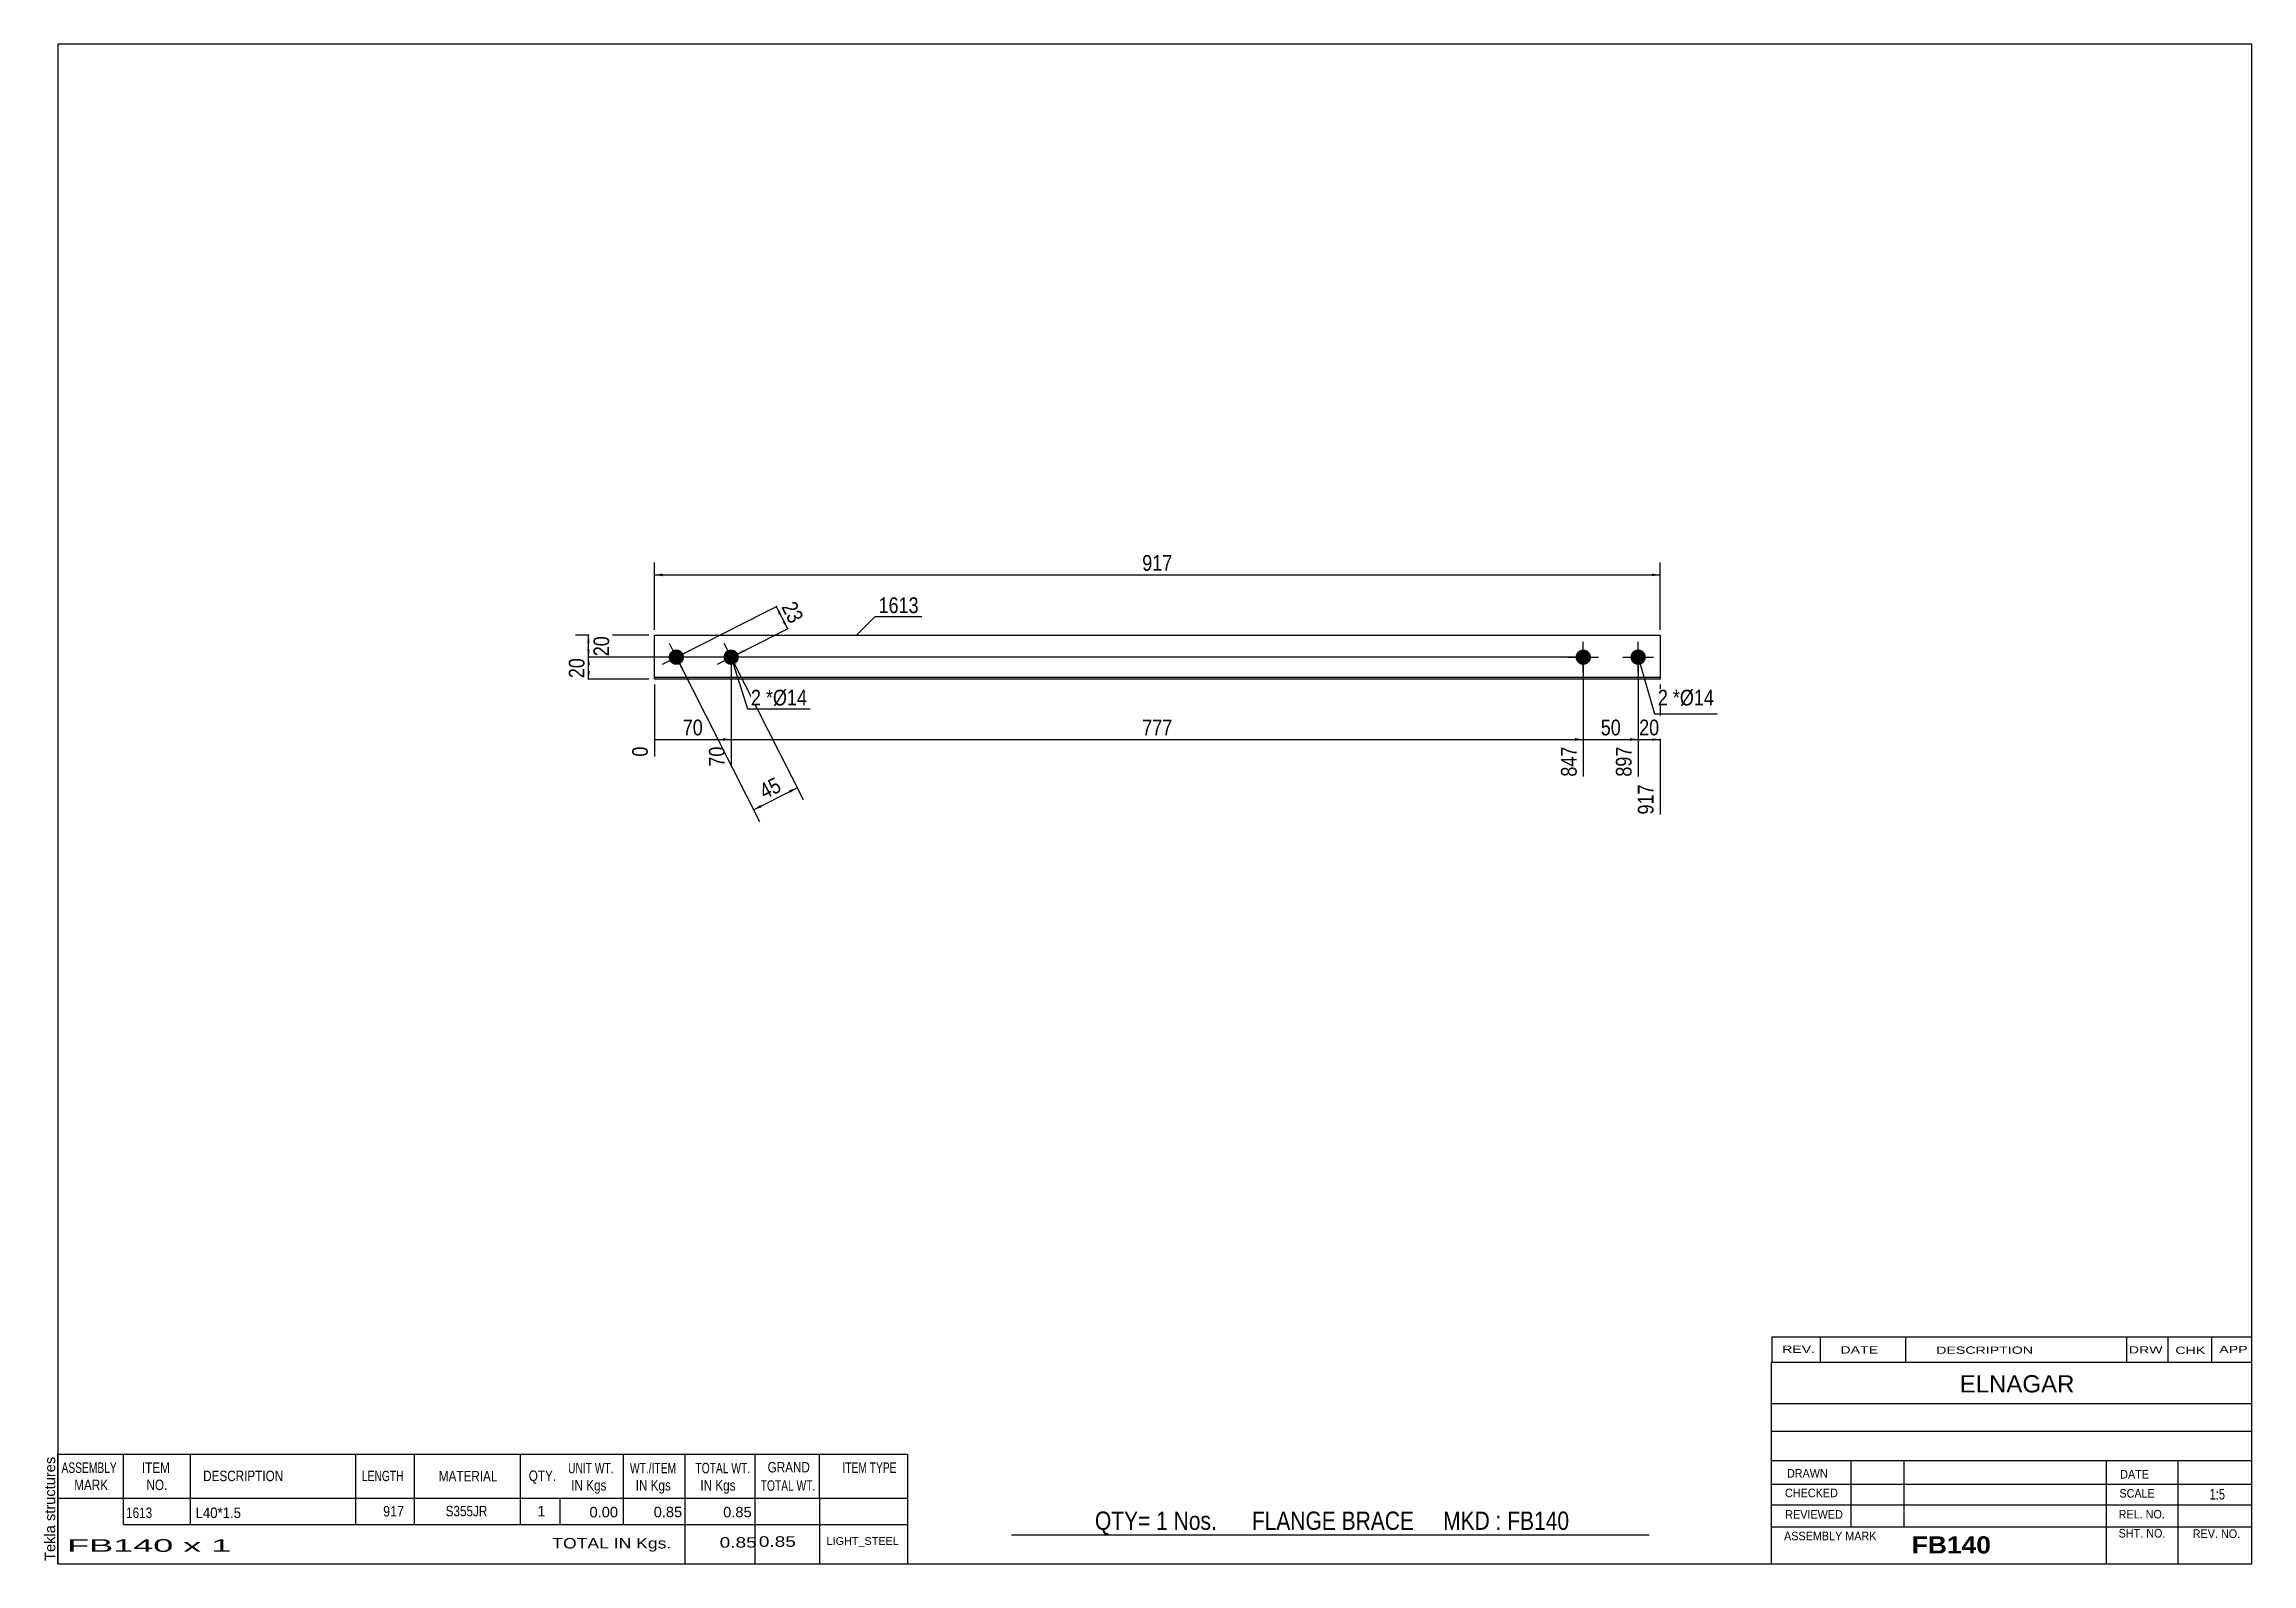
# Model space of a CAD drawing. Header units: millimetres. Extents: x 2 to 405, y 5 to 282.
import ezdxf

# ---------------------------------------------------------------- set-up
doc = ezdxf.new("R2010")
doc.units = ezdxf.units.MM
doc.styles.add('Arial', font='ARIAL.TTF', dxfattribs={"height": 0.2})
doc.styles.add('Arial Bold', font='ARIALBD.TTF', dxfattribs={"height": 0.2})
doc.styles.add('Arial Narrow', font='ARIALN.TTF', dxfattribs={"height": 0.2})

# ---------------------------------------------------------------- blocks, each defined once
blk = doc.blocks.new('Unknown-627392884-1546')
at = {"color": 5, "linetype": 'Continuous'}
for p, q in [((405, 282), (5, 282)), ((5, 282), (5, 5)), ((405, 5), (405, 282)), ((5, 5), (405, 5))]:
    blk.add_line(p, q, dxfattribs=at)
at = {"color": 174, "linetype": 'Continuous', "style": 'Arial'}
blk.add_text('Tekla structures', height=1.9102, rotation=90, dxfattribs=at).set_placement((4.5, 5.5))
blk = doc.blocks.new('Part-627392884-1227 - 1212')
at = {"color": 2, "linetype": 'Continuous'}
for p, q in [((113.75, 166.25), (113.75, 174.25)), ((113.75, 174.25), (297.11, 174.25)), ((297.11, 174.25), (297.11, 166.25)), ((297.11, 166.55), (113.75, 166.55)), ((297.11, 166.25), (113.75, 166.25))]:
    blk.add_line(p, q, dxfattribs=at)
blk = doc.blocks.new('Bolt-627392884-1228 - 1212')
at = {"linetype": 'Continuous'}
for points in [[(283.11, 171.65, -1), (283.11, 168.85, -1)], [(293.11, 171.65, -1), (293.11, 168.85, -1)]]:
    blk.add_hatch(color=3, dxfattribs=at).paths.add_polyline_path(points)
at = {"color": 3, "linetype": 'Continuous'}
for p, q in [((280.31, 170.25), (285.91, 170.25)), ((283.11, 167.45), (283.11, 173.05)), ((290.31, 170.25), (295.91, 170.25)), ((293.11, 167.45), (293.11, 173.05))]:
    blk.add_line(p, q, dxfattribs=at)
blk = doc.blocks.new('Bolt-627392884-1229 - 1212')
at = {"linetype": 'Continuous'}
blk.add_hatch(color=3, dxfattribs=at).paths.add_polyline_path([(127.12, 171.5, -1), (128.38, 169, -1)])
at = {"color": 3, "linetype": 'Continuous'}
for p, q in [((125.25, 168.99), (130.25, 171.51)), ((129.01, 167.75), (126.49, 172.75))]:
    blk.add_line(p, q, dxfattribs=at)
blk = doc.blocks.new('Bolt-627392884-1230 - 1212')
at = {"linetype": 'Continuous'}
blk.add_hatch(color=3, dxfattribs=at).paths.add_polyline_path([(117.12, 171.5, -1), (118.38, 169, -1)])
at = {"color": 3, "linetype": 'Continuous'}
for p, q in [((115.25, 168.99), (120.25, 171.51)), ((119.01, 167.75), (116.49, 172.75))]:
    blk.add_line(p, q, dxfattribs=at)
blk = doc.blocks.new('StraightDimension-627392884-1237 - 1212')
at = {"linetype": 'Continuous'}
blk.add_hatch(color=7, dxfattribs=at).paths.add_polyline_path([(295.61, 155.5), (297.11, 155.25), (295.61, 155)])
at = {"color": 7, "linetype": 'Continuous'}
for p, q in [((293.11, 169.25), (293.11, 148.47)), ((297.11, 165.25), (297.11, 141.57)), ((293.11, 155.25), (297.11, 155.25))]:
    blk.add_line(p, q, dxfattribs=at)
at = {"color": 0}
blk.add_wipeout([(297.54, 155.4), (297.54, 159.6), (292.69, 159.6), (292.69, 155.4)], dxfattribs=at)
at = {"color": 0, "linetype": 'Continuous'}
blk.add_wipeout([(296.51, 147.65), (292.31, 147.65), (292.31, 140.97), (296.51, 140.97)], dxfattribs=at)
at = {"color": 3, "style": 'Arial Narrow'}
blk.add_text('20', height=2.863, dxfattribs=at).set_placement((293.29, 156))
at = {"color": 3, "linetype": 'Continuous', "style": 'Arial Narrow'}
blk.add_text('917', height=2.863, rotation=90.0002, dxfattribs=at).set_placement((295.91, 141.57))
blk = doc.blocks.new('StraightDimension-627392884-1238 - 1212')
at = {"linetype": 'Continuous'}
blk.add_hatch(color=7, dxfattribs=at).paths.add_polyline_path([(291.61, 155.5), (293.11, 155.25), (291.61, 155)])
at = {"color": 7, "linetype": 'Continuous'}
for p, q in [((283.11, 169.25), (283.11, 148.47)), ((293.11, 169.25), (293.11, 148.47)), ((283.11, 155.25), (293.11, 155.25))]:
    blk.add_line(p, q, dxfattribs=at)
at = {"color": 0}
blk.add_wipeout([(290.54, 155.4), (290.54, 159.6), (285.69, 159.6), (285.69, 155.4)], dxfattribs=at)
at = {"color": 0, "linetype": 'Continuous'}
blk.add_wipeout([(292.51, 154.55), (288.31, 154.55), (288.31, 147.87), (292.51, 147.87)], dxfattribs=at)
at = {"color": 3, "style": 'Arial Narrow'}
blk.add_text('50', height=2.863, dxfattribs=at).set_placement((286.29, 156))
at = {"color": 3, "linetype": 'Continuous', "style": 'Arial Narrow'}
blk.add_text('897', height=2.863, rotation=90.0002, dxfattribs=at).set_placement((291.91, 148.47))
blk = doc.blocks.new('StraightDimension-627392884-1239 - 1212')
at = {"linetype": 'Continuous'}
blk.add_hatch(color=7, dxfattribs=at).paths.add_polyline_path([(281.61, 155.5), (283.11, 155.25), (281.61, 155)])
at = {"color": 7, "linetype": 'Continuous'}
for p, q in [((127.75, 169.25), (127.75, 150.29)), ((283.11, 169.25), (283.11, 148.47)), ((127.75, 155.25), (283.11, 155.25))]:
    blk.add_line(p, q, dxfattribs=at)
at = {"color": 0}
blk.add_wipeout([(208.77, 155.4), (208.77, 159.6), (202.09, 159.6), (202.09, 155.4)], dxfattribs=at)
at = {"color": 0, "linetype": 'Continuous'}
blk.add_wipeout([(282.51, 154.55), (278.31, 154.55), (278.31, 147.87), (282.51, 147.87)], dxfattribs=at)
at = {"color": 3, "style": 'Arial Narrow'}
blk.add_text('777', height=2.863, dxfattribs=at).set_placement((202.69, 156))
at = {"color": 3, "linetype": 'Continuous', "style": 'Arial Narrow'}
blk.add_text('847', height=2.863, rotation=90.0002, dxfattribs=at).set_placement((281.91, 148.47))
blk = doc.blocks.new('StraightDimension-627392884-1240 - 1212')
at = {"linetype": 'Continuous'}
blk.add_hatch(color=7, dxfattribs=at).paths.add_polyline_path([(126.25, 155.5), (127.75, 155.25), (126.25, 155)])
at = {"color": 7, "linetype": 'Continuous'}
for p, q in [((127.75, 169.25), (127.75, 150.29)), ((113.75, 165.25), (113.75, 152.12)), ((113.75, 155.25), (127.75, 155.25))]:
    blk.add_line(p, q, dxfattribs=at)
at = {"color": 0}
blk.add_wipeout([(123.18, 155.4), (123.18, 159.6), (118.32, 159.6), (118.32, 155.4)], dxfattribs=at)
at = {"color": 0, "linetype": 'Continuous'}
blk.add_wipeout([(113.15, 154.55), (108.95, 154.55), (108.95, 151.52), (113.15, 151.52)], dxfattribs=at)
at = {"color": 3, "linetype": 'Continuous', "style": 'Arial Narrow'}
blk.add_text('0', height=2.86, rotation=90.0002, dxfattribs=at).set_placement((112.55, 152.12))
at = {"color": 0, "linetype": 'Continuous'}
blk.add_wipeout([(127.15, 154.55), (122.95, 154.55), (122.95, 149.69), (127.15, 149.69)], dxfattribs=at)
at = {"color": 3, "style": 'Arial Narrow'}
blk.add_text('70', height=2.863, dxfattribs=at).set_placement((118.92, 156))
at = {"color": 3, "linetype": 'Continuous', "style": 'Arial Narrow'}
blk.add_text('70', height=2.863, rotation=90.0002, dxfattribs=at).set_placement((126.55, 150.29))
blk = doc.blocks.new('StraightDimension-627392884-1254 - 1212')
at = {"linetype": 'Continuous'}
for points in [[(115.25, 185), (113.75, 185.25), (115.25, 185.5)], [(295.61, 185.5), (297.11, 185.25), (295.61, 185)]]:
    blk.add_hatch(color=7, dxfattribs=at).paths.add_polyline_path(points)
at = {"color": 7, "linetype": 'Continuous'}
for p, q in [((113.75, 175.25), (113.75, 187.5)), ((113.75, 185.25), (297.11, 185.25)), ((297.11, 175.25), (297.11, 187.5))]:
    blk.add_line(p, q, dxfattribs=at)
at = {"color": 0}
blk.add_wipeout([(208.77, 185.4), (208.77, 189.6), (202.09, 189.6), (202.09, 185.4)], dxfattribs=at)
at = {"color": 3, "style": 'Arial Narrow'}
blk.add_text('917', height=2.863, dxfattribs=at).set_placement((202.69, 186))
blk = doc.blocks.new('StraightDimension-627392884-1258 - 1212')
at = {"linetype": 'Continuous'}
for points in [[(138.35, 146), (139.8, 146.45), (138.57, 145.55)], [(133.29, 142.87), (131.84, 142.42), (133.07, 143.32)]]:
    blk.add_hatch(color=7, dxfattribs=at).paths.add_polyline_path(points)
at = {"color": 7, "linetype": 'Continuous'}
for p, q in [((118.2, 169.36), (132.92, 140.28)), ((128.2, 169.36), (140.88, 144.31)), ((131.84, 142.42), (139.8, 146.45))]:
    blk.add_line(p, q, dxfattribs=at)
at = {"color": 0}
blk.add_wipeout([(137.92, 145.67), (136.02, 149.41), (131.69, 147.22), (133.59, 143.47)], dxfattribs=at)
at = {"color": 3, "style": 'Arial Narrow'}
blk.add_text('45', height=2.863, rotation=26.8545, dxfattribs=at).set_placement((133.85, 144.28))
blk = doc.blocks.new('StraightDimension-627392884-1264 - 1212')
at = {"linetype": 'Continuous'}
for points in [[(136.43, 178.03), (135.98, 179.48), (136.88, 178.25)], [(137.56, 176.9), (138.02, 175.45), (137.12, 176.67)]]:
    blk.add_hatch(color=7, dxfattribs=at).paths.add_polyline_path(points)
at = {"color": 7, "linetype": 'Continuous'}
for p, q in [((118.64, 170.7), (137.99, 180.5)), ((135.98, 179.48), (138.02, 175.45)), ((128.64, 170.7), (140.03, 176.47))]:
    blk.add_line(p, q, dxfattribs=at)
at = {"color": 0}
blk.add_wipeout([(138.23, 175.37), (141.98, 177.26), (139.78, 181.6), (136.04, 179.7)], dxfattribs=at)
at = {"color": 3, "style": 'Arial Narrow'}
blk.add_text('23', height=2.863, rotation=-63.1457, dxfattribs=at).set_placement((136.84, 179.43))
blk = doc.blocks.new('StraightDimension-627392884-1270 - 1212')
at = {"linetype": 'Continuous'}
for points in [[(101.5, 172.75), (101.75, 174.25), (102, 172.75)], [(102, 171.75), (101.75, 170.25), (101.5, 171.75)]]:
    blk.add_hatch(color=7, dxfattribs=at).paths.add_polyline_path(points)
at = {"color": 7, "linetype": 'Continuous'}
for p, q in [((112.75, 174.25), (99.35, 174.25)), ((101.75, 170.25), (101.75, 174.25)), ((282.11, 170.25), (99.35, 170.25))]:
    blk.add_line(p, q, dxfattribs=at)
at = {"color": 0}
blk.add_wipeout([(106.1, 174.68), (101.9, 174.68), (101.9, 169.82), (106.1, 169.82)], dxfattribs=at)
at = {"color": 3, "style": 'Arial Narrow'}
blk.add_text('20', height=2.863, rotation=90.0002, dxfattribs=at).set_placement((105.5, 170.42))
blk = doc.blocks.new('StraightDimension-627392884-1271 - 1212')
at = {"linetype": 'Continuous'}
for points in [[(101.5, 168.75), (101.75, 170.25), (102, 168.75)], [(102, 167.75), (101.75, 166.25), (101.5, 167.75)]]:
    blk.add_hatch(color=7, dxfattribs=at).paths.add_polyline_path(points)
at = {"color": 7, "linetype": 'Continuous'}
for p, q in [((282.11, 170.25), (99.5, 170.25)), ((101.75, 166.25), (101.75, 170.25)), ((112.75, 166.25), (99.5, 166.25))]:
    blk.add_line(p, q, dxfattribs=at)
at = {"color": 0}
blk.add_wipeout([(101.6, 170.68), (97.4, 170.68), (97.4, 165.82), (101.6, 165.82)], dxfattribs=at)
at = {"color": 3, "style": 'Arial Narrow'}
blk.add_text('20', height=2.863, rotation=90.0002, dxfattribs=at).set_placement((101, 166.42))
blk = doc.blocks.new('CBS_REVISION-627392884-1562')
at = {"color": 7, "linetype": 'Continuous'}
for p, q in [((317.49, 46.38), (404.99, 46.38)), ((317.49, 46.38), (317.49, 41.75)), ((326.29, 46.38), (326.29, 41.75)), ((341.88, 46.38), (341.88, 41.81)), ((382.14, 46.38), (382.14, 41.75)), ((389.68, 46.38), (389.68, 41.75)), ((397.63, 46.38), (397.63, 41.75)), ((317.49, 41.75), (404.99, 41.75))]:
    blk.add_line(p, q, dxfattribs=at)
at = {"color": 7, "style": 'Arial Narrow', "width": 1.7}
for s, height, p in [('REV.', 1.326, (319.35, 43.43)), ('DATE', 1.326, (329.98, 43.31)), ('DESCRIPTION', 1.3257, (347.46, 43.26)), ('DRW', 1.326, (382.57, 43.32)), ('CHK', 1.326, (391.06, 43.23)), ('APP', 1.326, (399.06, 43.38))]:
    blk.add_text(s, height=height, dxfattribs=at).set_placement(p)
blk = doc.blocks.new('CBS_BOM-627392884-1559')
at = {"color": 7, "linetype": 'Continuous'}
for p, q in [((4.97, 16.97), (4.97, 24.97)), ((4.97, 24.97), (159.89, 24.97)), ((16.97, 16.97), (16.97, 24.97)), ((29.16, 16.97), (29.16, 24.97)), ((59.32, 16.97), (59.32, 24.97)), ((70, 16.97), (70, 24.97)), ((89.32, 16.97), (89.32, 24.97)), ((108.12, 16.97), (108.12, 24.97)), ((119.33, 16.97), (119.33, 24.97)), ((132.12, 16.97), (132.12, 24.97)), ((143.87, 16.97), (143.87, 24.97)), ((159.89, 24.96), (159.89, 16.98)), ((4.97, 16.97), (159.89, 16.97)), ((4.97, 12.17), (4.97, 16.97)), ((16.97, 12.17), (16.97, 16.97)), ((29.16, 12.17), (29.16, 16.97)), ((59.32, 12.17), (59.32, 16.97)), ((70, 12.17), (70, 16.97)), ((89.32, 12.17), (89.32, 16.97)), ((96.58, 12.17), (96.58, 16.97)), ((108.12, 12.17), (108.12, 16.97)), ((119.33, 12.17), (119.33, 16.97)), ((132.12, 12.17), (132.12, 16.97)), ((143.89, 12.17), (143.89, 16.97)), ((159.89, 16.97), (159.89, 12.17)), ((4.97, 4.97), (4.97, 12.15)), ((16.97, 12.17), (159.89, 12.17)), ((119.33, 4.97), (119.33, 12.15)), ((132.12, 4.97), (132.12, 12.15)), ((143.93, 4.97), (143.93, 12.15)), ((159.89, 12.17), (159.89, 4.97)), ((4.97, 4.97), (159.89, 4.97))]:
    blk.add_line(p, q, dxfattribs=at)
at = {"color": 3, "linetype": 'Continuous', "style": 'Arial'}
for s, height, width, p in [('ASSEMBLY', 1.91, 0.7, (5.65, 21.54)), ('MARK', 1.91, 0.8, (7.97, 18.41)), ('ITEM', 1.91, 0.8, (20.3, 21.54)), ('NO.', 1.91, 0.8, (21.15, 18.41)), ('DESCRIPTION', 1.9102, 0.8, (31.48, 20.04)), ('LENGTH', 1.91, 0.7, (60.43, 20.04)), ('MATERIAL', 1.91, 0.8, (74.45, 19.99)), ('QTY.', 1.91, 0.8, (90.84, 20.07)), ('UNIT WT.', 1.91, 0.7, (98.01, 21.47)), ('IN Kgs', 1.91, 0.8, (98.59, 18.33)), ('WT./ITEM', 1.91, 0.7, (109.3, 21.47)), ('IN Kgs', 1.91, 0.8, (110.34, 18.33)), ('TOTAL WT.', 1.91, 0.7, (121.24, 21.47)), ('IN Kgs', 1.91, 0.8, (122.13, 18.33)), ('TOTAL WT.', 1.91, 0.7, (133.13, 18.29)), ('GRAND', 1.91, 0.8, (134.39, 21.63)), ('ITEM TYPE', 1.91, 0.7, (148.03, 21.55))]:
    blk.add_text(s, height=height, dxfattribs=dict(at, width=width)).set_placement(p)
at = {"color": 7, "linetype": 'Continuous', "style": 'Arial'}
for s, width, p in [('1613', 0.8, (17.43, 13.32)), ('L40*1.5', 0.9, (30.1, 13.32)), ('917', 0.85, (64.3, 13.6)), ('S355JR', 0.8, (75.69, 13.63))]:
    blk.add_text(s, height=1.91, dxfattribs=dict(at, width=width)).set_placement(p)
for s, p in [('1', (92.41, 13.63)), ('0.00', (101.92, 13.44)), ('0.85', (113.62, 13.47)), ('0.85', (126.29, 13.44))]:
    blk.add_text(s, height=1.91, dxfattribs=at).set_placement(p)
at = {"color": 6, "linetype": 'Continuous', "style": 'Arial'}
for s, height, width, p in [('FB140 x 1', 2.292, 2.05, (6.69, 7.16)), ('TOTAL IN Kgs.', 1.9102, 1.2, (95.13, 7.77)), ('0.85', 1.91, 1.3, (125.65, 7.92)), ('0.85', 1.91, 1.3, (132.79, 8.08))]:
    blk.add_text(s, height=height, dxfattribs=dict(at, width=width)).set_placement(p)
blk.add_text('LIGHT_STEEL', height=1.4135, dxfattribs=at).set_placement((145.14, 8.42))
blk = doc.blocks.new('CBS_CALLOFF-627392884-1560')
at = {"color": 7, "linetype": 'Continuous'}
blk.add_line((178.88, 10.27), (295.11, 10.25), dxfattribs=at)
at = {"color": 3, "linetype": 'Continuous', "style": 'Arial Narrow'}
blk.add_text('QTY= 1 Nos.      FLANGE BRACE     MKD : FB140', height=3.3405, dxfattribs=at).set_placement((194.07, 11.16))
blk = doc.blocks.new('CBS_NAME_BLOG-627392884-1561')
at = {"color": 7, "linetype": 'Continuous'}
for p, q in [((317.41, 41.75), (404.93, 41.75)), ((317.41, 5.04), (317.41, 41.75)), ((317.41, 34.21), (404.93, 34.21)), ((317.48, 29.16), (405, 29.16)), ((317.41, 23.79), (404.93, 23.79)), ((331.93, 11.68), (331.93, 23.78)), ((341.62, 11.71), (341.62, 23.78)), ((378.53, 5.04), (378.53, 23.77)), ((391.58, 5.04), (391.58, 23.78)), ((317.42, 19.49), (405, 19.51)), ((317.41, 15.74), (404.93, 15.74)), ((317.41, 11.7), (404.93, 11.7)), ((317.41, 5), (405, 5))]:
    blk.add_line(p, q, dxfattribs=at)
at = {"color": 3, "linetype": 'Continuous', "style": 'Arial'}
blk.add_text('ELNAGAR', height=3.133, dxfattribs=at).set_placement((351.73, 36.22))
at = {"color": 3, "linetype": 'Continuous'}
for s, height, style, width, p in [('DRAWN', 1.566, 'Arial', 0.9, (320.24, 20.68)), ('DATE', 1.566, 'Arial', 0.9, (381, 20.52)), ('CHECKED', 1.566, 'Arial', 0.9, (319.89, 17.11)), ('SCALE', 1.566, 'Arial', 0.9, (380.85, 17.04)), ('1:5', 1.957, 'Arial Narrow', 0.9, (397.3, 16.68)), ('REVIEWED', 1.566, 'Arial', 0.9, (319.93, 13.19)), ('REL. NO.', 1.566, 'Arial', 0.9, (380.71, 13.24)), ('ASSEMBLY MARK', 1.5663, 'Arial', 0.9, (319.71, 9.26)), ('FB140', 3.131, 'Arial Bold', 1.1, (342.99, 6.86)), ('SHT. NO.', 1.566, 'Arial', 0.9, (380.71, 9.77)), ('REV. NO.', 1.566, 'Arial', 0.9, (394.23, 9.68))]:
    blk.add_text(s, height=height, dxfattribs=dict(at, style=style, width=width)).set_placement(p)
blk = doc.blocks.new('Mark-627392884-1279 - 1212')
at = {"color": 0}
blk.add_wipeout([(161.93, 178.29), (161.93, 181.29), (154.62, 181.29), (154.62, 178.29)], dxfattribs=at)
blk.add_wipeout([(161.93, 178.29), (161.93, 181.29), (154.62, 181.29), (154.62, 178.29)], dxfattribs=at)
at = {"color": 7, "linetype": 'Continuous'}
for p, q in [((150.48, 174.15), (154.02, 177.69)), ((154.02, 177.69), (162.53, 177.69))]:
    blk.add_line(p, q, dxfattribs=at)
at = {"color": 3, "style": 'Arial Narrow'}
blk.add_text('1613', height=2.863, dxfattribs=at).set_placement((154.62, 178.29))
blk = doc.blocks.new('MarkSet-627392884-1284 - 1212')
at = {"color": 0}
blk.add_wipeout([(133.18, 161.45), (133.18, 164.45), (131.35, 164.45), (131.35, 161.45)], dxfattribs=at)
blk.add_wipeout([(133.18, 161.45), (133.18, 164.45), (131.35, 164.45), (131.35, 161.45)], dxfattribs=at)
at = {"color": 7, "linetype": 'Continuous'}
blk.add_line((127.75, 170.25), (130.75, 160.85), dxfattribs=at)
at = {"color": 0}
blk.add_wipeout([(135.36, 161.45), (135.36, 164.45), (134.08, 164.45), (134.08, 161.45)], dxfattribs=at)
blk.add_wipeout([(135.36, 161.45), (135.36, 164.45), (134.08, 164.45), (134.08, 161.45)], dxfattribs=at)
at = {"color": 3, "style": 'Arial Narrow'}
blk.add_text('2', height=2.86, dxfattribs=at).set_placement((131.35, 161.45))
at = {"color": 0}
blk.add_wipeout([(141.57, 161.45), (141.57, 164.45), (135.36, 164.45), (135.36, 161.45)], dxfattribs=at)
blk.add_wipeout([(141.57, 161.45), (141.57, 164.45), (135.36, 164.45), (135.36, 161.45)], dxfattribs=at)
at = {"color": 7, "linetype": 'Continuous'}
blk.add_line((130.75, 160.85), (142.17, 160.85), dxfattribs=at)
at = {"color": 3, "style": 'Arial Narrow'}
for s, height, p in [('*', 2.86, (134.08, 161.45)), ('Ø14', 2.863, (135.36, 161.45))]:
    blk.add_text(s, height=height, dxfattribs=at).set_placement(p)
blk = doc.blocks.new('Mark-627392884-1287 - 1212')
at = {"color": 0}
blk.add_wipeout([(298.54, 161.45), (298.54, 164.45), (296.71, 164.45), (296.71, 161.45)], dxfattribs=at)
blk.add_wipeout([(298.54, 161.45), (298.54, 164.45), (296.71, 164.45), (296.71, 161.45)], dxfattribs=at)
at = {"color": 7, "linetype": 'Continuous'}
blk.add_line((293.11, 170.25), (296.11, 159.95), dxfattribs=at)
at = {"color": 0}
blk.add_wipeout([(300.72, 161.45), (300.72, 164.45), (299.44, 164.45), (299.44, 161.45)], dxfattribs=at)
blk.add_wipeout([(300.72, 161.45), (300.72, 164.45), (299.44, 164.45), (299.44, 161.45)], dxfattribs=at)
at = {"color": 3, "style": 'Arial Narrow'}
blk.add_text('2', height=2.86, dxfattribs=at).set_placement((296.71, 161.45))
at = {"color": 0}
blk.add_wipeout([(306.93, 161.45), (306.93, 164.45), (300.72, 164.45), (300.72, 161.45)], dxfattribs=at)
blk.add_wipeout([(306.93, 161.45), (306.93, 164.45), (300.72, 164.45), (300.72, 161.45)], dxfattribs=at)
at = {"color": 7, "linetype": 'Continuous'}
blk.add_line((296.11, 159.95), (307.53, 159.95), dxfattribs=at)
at = {"color": 3, "style": 'Arial Narrow'}
for s, height, p in [('*', 2.86, (299.44, 161.45)), ('Ø14', 2.863, (300.72, 161.45))]:
    blk.add_text(s, height=height, dxfattribs=at).set_placement(p)

msp = doc.modelspace()

# ---------------------------------------------------------------- block references
for name in ['Unknown-627392884-1546', 'Part-627392884-1227 - 1212', 'Bolt-627392884-1230 - 1212', 'Bolt-627392884-1229 - 1212', 'Bolt-627392884-1228 - 1212', 'CBS_REVISION-627392884-1562', 'CBS_NAME_BLOG-627392884-1561', 'CBS_BOM-627392884-1559', 'CBS_CALLOFF-627392884-1560']:
    msp.add_blockref(name, (0, 0))

# ---------------------------------------------------------------- next in the draw order: block references
for name in ['StraightDimension-627392884-1254 - 1212', 'StraightDimension-627392884-1237 - 1212']:
    msp.add_blockref(name, (0, 0))

# ---------------------------------------------------------------- next in the draw order: block references
msp.add_blockref('StraightDimension-627392884-1238 - 1212', (0, 0))

# ---------------------------------------------------------------- next in the draw order: block references
for name in ['StraightDimension-627392884-1239 - 1212', 'Mark-627392884-1287 - 1212']:
    msp.add_blockref(name, (0, 0))

# ---------------------------------------------------------------- next in the draw order: block references
msp.add_blockref('StraightDimension-627392884-1240 - 1212', (0, 0))

# ---------------------------------------------------------------- next in the draw order: block references
msp.add_blockref('StraightDimension-627392884-1258 - 1212', (0, 0))

# ---------------------------------------------------------------- next in the draw order: block references
msp.add_blockref('StraightDimension-627392884-1264 - 1212', (0, 0))

# ---------------------------------------------------------------- next in the draw order: block references
msp.add_blockref('StraightDimension-627392884-1270 - 1212', (0, 0))

# ---------------------------------------------------------------- next in the draw order: block references
for name in ['Mark-627392884-1279 - 1212', 'StraightDimension-627392884-1271 - 1212']:
    msp.add_blockref(name, (0, 0))

# ---------------------------------------------------------------- next in the draw order: block references
msp.add_blockref('MarkSet-627392884-1284 - 1212', (0, 0))

doc.saveas('drawing.dxf')
